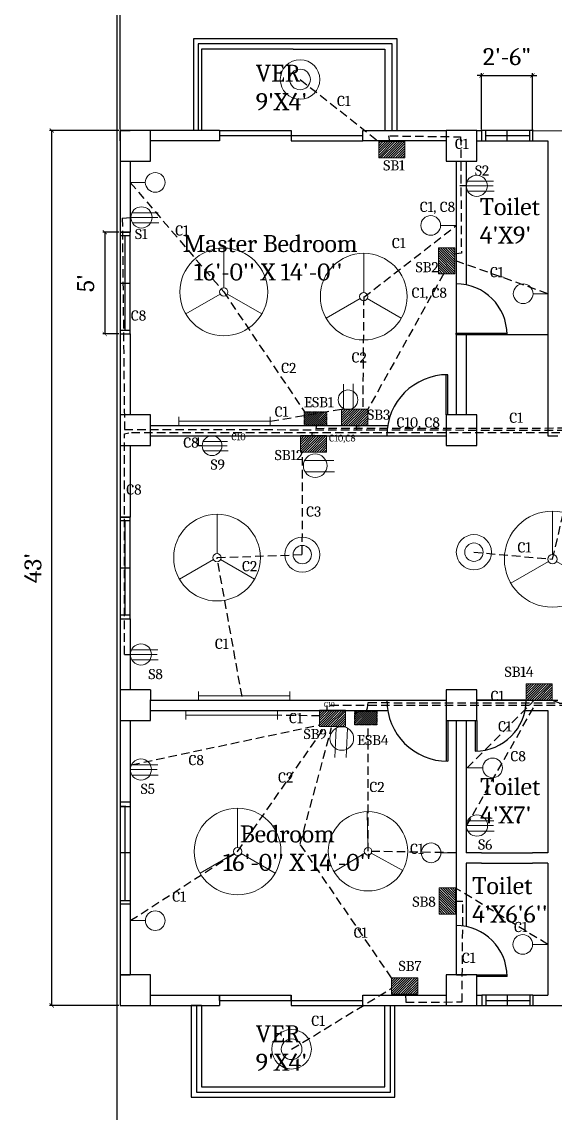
# Model space of a CAD drawing. Header units: inches. Extents: x -9560 to 22259, y -8480 to 5816.
# Drawn here: x 1516 to 1830, y 2246 to 2890 of the extents above; entities that cross this region are included whole.
import ezdxf

# ---------------------------------------------------------------- set-up
doc = ezdxf.new("R2010")
doc.units = ezdxf.units.IN
doc.header["$LTSCALE"] = 2
doc.linetypes.add('HIDDEN', pattern=[0.375, 0.25, -0.125])
for name, color, linetype, lineweight in [('Conduit', 102, 'HIDDEN', 30), ('Emergency', 20, 'HIDDEN', 30), ('FF', 160, 'Continuous', 0)]:
    doc.layers.add(name, color=color, linetype=linetype, lineweight=lineweight)
for name, color, linetype in [('Dimension', 254, 'Continuous'), ('Door', 132, 'Continuous'), ('FloorPlan', 2, 'Continuous'), ('Sliding Door', 6, 'Continuous'), ('Text', 1, 'Continuous'), ('Window', 90, 'Continuous')]:
    doc.layers.add(name, color=color, linetype=linetype)
doc.styles.get("Standard").update_dxf_attribs({"font": 'Cambria Math.ttf', "height": 10})
doc.dimstyles.new('ISO-25', dxfattribs={"dimscale": 0, "dimtxt": 10, "dimasz": 2.5, "dimexe": 1.25, "dimexo": 0.625, "dimgap": 14.63, "dimtad": 1, "dimdec": 0, "dimlunit": 4, "dimtxsty": 'Standard', "dimblk": 'ARCHTICK', "dimcen": 2.5, "dimadec": 0, "dimazin": 0, "dimtfac": 1, "dimtdec": 0, "dimtix": 1, "dimtmove": 2, "dimatfit": 0, "dimldrblk": 'ARCHTICK', "dimfxl": 1, "dimarcsym": 0})

# ---------------------------------------------------------------- blocks, each defined once
blk = doc.blocks.new('_ArchTick')
at = {"color": 0, "linetype": 'ByBlock', "const_width": 0.15}
blk.add_lwpolyline([(-0.5, -0.5), (0.5, 0.5)], dxfattribs=at)
blk = doc.blocks.new('*D4')
at = {"layer": 'Defpoints', "color": 0, "transparency": 16777216}
for p in [(1533.71, 2826), (1573.95, 2826), (1573.95, 2310)]:
    blk.add_point(p, dxfattribs=at)
at = {"layer": 'Dimension', "color": 0, "lineweight": -2, "transparency": 16777216}
for p, q in [((1573.32, 2826), (1532.46, 2826)), ((1533.71, 2310), (1533.71, 2826)), ((1573.32, 2310), (1532.46, 2310))]:
    blk.add_line(p, q, dxfattribs=at)
at = {"layer": 'Dimension', "color": 0, "lineweight": -2, "transparency": 16777216, "xscale": 2.5, "yscale": 2.5, "zscale": 2.5}
for p, rotation in [((1533.71, 2826), 90), ((1533.71, 2310), 270)]:
    blk.add_blockref('_ArchTick', p, dxfattribs=dict(at, rotation=rotation))
at = {"layer": 'Dimension', "color": 0, "transparency": 16777216, "insert": (1522.66, 2568), "char_height": 10, "attachment_point": 5, "rotation": 90}
blk.add_mtext("43'", dxfattribs=at)
blk = doc.blocks.new('*D5')
at = {"layer": 'Defpoints', "color": 0, "transparency": 16777216}
for p in [(2539.95, 2941.84), (1573.95, 2826), (2539.95, 2826)]:
    blk.add_point(p, dxfattribs=at)
at = {"layer": 'Dimension', "color": 0, "lineweight": -2, "transparency": 16777216}
for p, q in [((1573.95, 2826.62), (1573.95, 2943.09)), ((1573.95, 2941.84), (2539.95, 2941.84)), ((2539.95, 2826.62), (2539.95, 2943.09))]:
    blk.add_line(p, q, dxfattribs=at)
at = {"layer": 'Dimension', "color": 0, "lineweight": -2, "transparency": 16777216, "xscale": 2.5, "yscale": 2.5, "zscale": 2.5, "rotation": 180}
blk.add_blockref('_ArchTick', (1573.95, 2941.84), dxfattribs=at)
at = {"layer": 'Dimension', "color": 0, "lineweight": -2, "transparency": 16777216, "xscale": 2.5, "yscale": 2.5, "zscale": 2.5}
blk.add_blockref('_ArchTick', (2539.95, 2941.84), dxfattribs=at)
at = {"layer": 'Dimension', "color": 0, "transparency": 16777216, "insert": (2056.95, 2952.9), "char_height": 10, "attachment_point": 5}
blk.add_mtext('80\'-6"', dxfattribs=at)
blk = doc.blocks.new('*D6')
at = {"layer": 'Defpoints', "color": 0, "transparency": 16777216}
for p in [(1573.95, 2766), (1564.98, 2706), (1573.95, 2706)]:
    blk.add_point(p, dxfattribs=at)
at = {"layer": 'Dimension', "color": 0, "lineweight": -2, "transparency": 16777216}
for p, q in [((1573.32, 2766), (1563.73, 2766)), ((1564.98, 2766), (1564.98, 2706)), ((1573.32, 2706), (1563.73, 2706))]:
    blk.add_line(p, q, dxfattribs=at)
at = {"layer": 'Dimension', "color": 0, "lineweight": -2, "transparency": 16777216, "xscale": 2.5, "yscale": 2.5, "zscale": 2.5}
for p, rotation in [((1564.98, 2766), 90), ((1564.98, 2706), 270)]:
    blk.add_blockref('_ArchTick', p, dxfattribs=dict(at, rotation=rotation))
at = {"layer": 'Dimension', "color": 0, "transparency": 16777216, "insert": (1553.74, 2736), "char_height": 10, "attachment_point": 5, "rotation": 90}
blk.add_mtext("5'", dxfattribs=at)
blk = doc.blocks.new('*D7')
at = {"layer": 'Defpoints', "color": 0, "transparency": 16777216}
for p in [(1816.95, 2858.47), (1786.95, 2825.97), (1816.95, 2825.97)]:
    blk.add_point(p, dxfattribs=at)
at = {"layer": 'Dimension', "color": 0, "lineweight": -2, "transparency": 16777216}
for p, q in [((1786.95, 2858.47), (1784.45, 2858.47)), ((1786.95, 2826.59), (1786.95, 2859.72)), ((1786.95, 2858.47), (1816.95, 2858.47)), ((1816.95, 2826.59), (1816.95, 2859.72)), ((1816.95, 2858.47), (1819.45, 2858.47))]:
    blk.add_line(p, q, dxfattribs=at)
at = {"layer": 'Dimension', "color": 0, "lineweight": -2, "transparency": 16777216, "xscale": 2.5, "yscale": 2.5, "zscale": 2.5}
blk.add_blockref('_ArchTick', (1786.95, 2858.47), dxfattribs=at)
at = {"layer": 'Dimension', "color": 0, "lineweight": -2, "transparency": 16777216, "xscale": 2.5, "yscale": 2.5, "zscale": 2.5, "rotation": 180}
blk.add_blockref('_ArchTick', (1816.95, 2858.47), dxfattribs=at)
at = {"layer": 'Dimension', "color": 0, "transparency": 16777216, "insert": (1801.95, 2869.53), "char_height": 10, "attachment_point": 5}
blk.add_mtext('2\'-6"', dxfattribs=at)
blk = doc.blocks.new('*D17')
at = {"layer": 'Defpoints', "color": 0, "transparency": 16777216}
for p in [(2538.31, 2941.84), (2538.31, 2826), (1572.31, 1786.26)]:
    blk.add_point(p, dxfattribs=at)
at = {"layer": 'Dimension', "color": 0, "lineweight": -2, "transparency": 16777216}
for p, q in [((1572.31, 1786.89), (1572.31, 2943.09)), ((1572.31, 2941.84), (2538.31, 2941.84)), ((2538.31, 2826.63), (2538.31, 2943.09))]:
    blk.add_line(p, q, dxfattribs=at)
at = {"layer": 'Dimension', "color": 0, "lineweight": -2, "transparency": 16777216, "xscale": 2.5, "yscale": 2.5, "zscale": 2.5, "rotation": 180}
blk.add_blockref('_ArchTick', (1572.31, 2941.84), dxfattribs=at)
at = {"layer": 'Dimension', "color": 0, "lineweight": -2, "transparency": 16777216, "xscale": 2.5, "yscale": 2.5, "zscale": 2.5}
blk.add_blockref('_ArchTick', (2538.31, 2941.84), dxfattribs=at)
at = {"layer": 'Dimension', "color": 0, "transparency": 16777216, "insert": (2055.31, 2952.9), "char_height": 10, "attachment_point": 5}
blk.add_mtext('80\'-6"', dxfattribs=at)
blk = doc.blocks.new('ceiling_fan')
at = {"layer": 'FF'}
for p, q in [((18.44, 12.66), (18.44, 31.94)), ((16.69, 9.64), (0, 0)), ((20.19, 9.64), (36.88, 0))]:
    blk.add_line(p, q, dxfattribs=at)
for radius in [21.29, 2.02]:
    blk.add_circle((18.44, 10.65), radius, dxfattribs=at)
blk = doc.blocks.new('tube_light')
at = {"layer": 'FF'}
for p, q in [((0, 3), (0, 6)), ((0, 3), (64.25, 3)), ((0, 3), (0, 0)), ((64.25, 3), (64.25, 6)), ((64.25, 3), (64.25, 0))]:
    blk.add_line(p, q, dxfattribs=at)
blk = doc.blocks.new('threepinsocket')
for p, q in [((-45.7, 9), (-1.4, 9)), ((-43.9, 16.7), (-0.8, 16.7)), ((-43.2, 0), (0, 0))]:
    blk.add_line(p, q)
blk.add_circle((-28.3, 9), 17.4)
blk = doc.blocks.new('ceiling_light')
at = {"layer": 'FF'}
for radius in [15.52, 8.12]:
    blk.add_circle((0, 8.12), radius, dxfattribs=at)
blk = doc.blocks.new('hatch1')
h = blk.add_hatch()
h.set_pattern_fill('ANSI31', color=256, scale=20, style=0)
h.set_pattern_definition([(45, (-48.1155, 69.177), (-1.767767, 1.767767), [])])
h.paths.add_polyline_path([(38.5, 0), (38.5, 24.2), (0, 24.2), (0, 0)])
blk.add_lwpolyline([(0, 24.2), (38.5, 24.2), (38.5, 0), (0, 0)], close=True)
blk = doc.blocks.new('lintel_light')
blk.add_line((26.7, 0), (0, 0))
blk.add_circle((44.1, 0), 17.4)
blk = doc.blocks.new('switchboardsocket')
for p, q in [((-43.9, 16.7), (-0.8, 16.7)), ((-43.2, 0), (0, 0))]:
    blk.add_line(p, q)
blk.add_circle((-28.3, 9), 17.4)

msp = doc.modelspace()

# ---------------------------------------------------------------- linework, layer by layer
at = {"layer": 'Conduit', "lineweight": 25, "ltscale": 10}
for p, q in [((1680, 2856.09), (1726.38, 2819.51)), ((1732.17, 2822.83), (1732.68, 2819.39)), ((1732.84, 2822.82), (1774.62, 2822.31)), ((1774.62, 2822.31), (1775.05, 2753.64)), ((1777.58, 2793.39), (1774.16, 2793.39)), ((1575.29, 2774.24), (1580.32, 2774.73)), ((1575.29, 2774.3), (1576.56, 2649.74)), ((1717.54, 2727.65), (1772.28, 2770.08)), ((1775.05, 2753.64), (1770.61, 2753.15)), ((1764.66, 2741.59), (1719.58, 2660.87)), ((1717.53, 2728.05), (1716.9, 2661.65)), ((1662.49, 2654.52), (1704.53, 2661.7)), ((1713.02, 2651.99), (1713.28, 2649.28)), ((1576.56, 2649.74), (2007.64, 2648.94)), ((1576.67, 2647.15), (1579.07, 2647.72)), ((1576.67, 2516.99), (1576.67, 2647.15)), ((1576.67, 2647.15), (1576.67, 2647.15)), ((1870.66, 2647.72), (1579.07, 2647.72)), ((1620.17, 2639.97), (1620.17, 2647.72)), ((1686.95, 2647.72), (1686.99, 2646)), ((1622.45, 2639.97), (1620.17, 2639.97)), ((1681.33, 2575.86), (1681.5, 2636.37)), ((1631.09, 2574.11), (1681.33, 2575.86)), ((1645.85, 2492.17), (1631.09, 2574.11)), ((1576.67, 2516.99), (1579.95, 2516.99)), ((1957.79, 2486.84), (1695.64, 2486.83)), ((1695.79, 2486.81), (1695.87, 2483.82)), ((1778.08, 2415.88), (1818.26, 2486.79)), ((1778.48, 2450.1), (1817.98, 2489.94)), ((1828.59, 2490.06), (1837.51, 2486.84)), ((1691.75, 2480.73), (1666.65, 2481.12)), ((1580.59, 2451.9), (1691.75, 2475.51)), ((1643.21, 2400.76), (1694.69, 2474.2)), ((1680.05, 2405.04), (1698.61, 2473.87)), ((1733.98, 2326.25), (1680.05, 2405.04)), ((1825.95, 2346), (1771.6, 2379.25)), ((1772.24, 2371.57), (1776, 2371.57)), ((1775.49, 2312.05), (1776, 2371.57)), ((1742.18, 2316.67), (1742.27, 2311.96)), ((1742.27, 2311.96), (1775.49, 2312.05))]:
    msp.add_line(p, q, dxfattribs=at)
at = {"layer": 'Conduit', "linetype": 'HIDDEN', "lineweight": 25, "ltscale": 10}
for p, q in [((1825.95, 2729.75), (1770.86, 2749.47)), ((1580, 2360), (1643.21, 2400.76)), ((1675.05, 2284.14), (1733.98, 2320.21))]:
    msp.add_line(p, q, dxfattribs=at)
at = {"layer": 'Door'}
for p, q in [((1771.95, 2706.49), (1801.93, 2706.49)), ((1771.95, 2705.6), (1801.95, 2705.6)), ((1766.1, 2658.22), (1766.1, 2681.99)), ((1767.1, 2658.22), (1767.1, 2682)), ((1766.1, 2478.14), (1766.1, 2454.01)), ((1767.1, 2478.14), (1767.1, 2454)), ((1783.2, 2478.14), (1783.2, 2460)), ((1784.09, 2478.14), (1784.09, 2460.01)), ((1784.1, 2328), (1801.93, 2328)), ((1801.95, 2327.11), (1784.1, 2327.11))]:
    msp.add_line(p, q, dxfattribs=at)
for centre, radius, start, end in [((1771.95, 2705.6), 30, 0, 90), ((1767.1, 2646), 36, 90, 180), ((1767.1, 2490), 36, 180, 270), ((1783.2, 2490), 30, 270, 0), ((1771.95, 2327.11), 30, 0, 90)]:
    msp.add_arc(centre, radius, start, end, dxfattribs=at)
at = {"layer": 'Emergency', "color": 1, "lineweight": 25, "ltscale": 10}
for p, q in [((1579.95, 2795.39), (1635.07, 2730.78)), ((1635.07, 2730.78), (1682.67, 2660.08))]:
    msp.add_line(p, q, dxfattribs=at)
at = {"layer": 'Emergency', "lineweight": 25, "ltscale": 10}
for p, q in [((1689.61, 2651.99), (1689.28, 2650.35)), ((1689.28, 2650.35), (1876.04, 2650.62)), ((1828.73, 2573.2), (1843.79, 2636.68)), ((1782.43, 2577.31), (1828.73, 2573.2)), ((1719.22, 2483.76), (1719.68, 2485.43)), ((1719.68, 2485.43), (1720.24, 2488.59)), ((1720.24, 2488.59), (1904.69, 2488.22)), ((1720.05, 2400.91), (1720.14, 2475.13)), ((1771.95, 2400), (1720.05, 2400.91))]:
    msp.add_line(p, q, dxfattribs=at)
at = {"layer": 'FloorPlan'}
for p, q in [((1623.3, 2880), (1617.3, 2880)), ((1617.3, 2880), (1617.3, 2826)), ((1734.3, 2877.18), (1619.97, 2877.18)), ((1619.97, 2877.18), (1619.97, 2826)), ((1737.3, 2880), (1623.3, 2880)), ((1734.3, 2826), (1734.3, 2877.18)), ((1737.3, 2874), (1737.3, 2880)), ((1675.95, 2873.98), (1621.95, 2873.98)), ((1621.95, 2873.98), (1621.95, 2826)), ((1675.95, 2873.98), (1729.95, 2873.98)), ((1729.95, 2873.98), (1729.95, 2826)), ((1737.3, 2826), (1737.3, 2874)), ((1573.95, 2820), (1573.95, 2826)), ((1573.95, 2826), (1579.95, 2826)), ((1591.95, 2826), (1573.95, 2826)), ((1573.95, 2826), (1573.95, 2808)), ((1632.5, 2826), (1579.95, 2826)), ((1591.95, 2808), (1591.95, 2826)), ((1632.5, 2826), (1632.49, 2819.99)), ((1716.95, 2819.98), (1716.95, 2826)), ((1716.95, 2826), (1766.1, 2826)), ((1784.1, 2826), (1766.1, 2826)), ((1766.1, 2826), (1766.1, 2808)), ((1784.1, 2808), (1784.1, 2826)), ((1784.1, 2826), (1786.95, 2825.97)), ((1786.95, 2825.97), (1786.95, 2819.97)), ((1816.95, 2826.59), (1816.95, 2819.97)), ((1816.95, 2825.97), (1849.95, 2825.88)), ((1573.95, 2820), (1573.95, 2766)), ((1632.49, 2819.99), (1591.95, 2819.99)), ((1766.1, 2819.97), (1716.95, 2819.98)), ((1784.1, 2819.97), (1825.95, 2819.97)), ((1825.95, 2819.93), (1825.95, 2652)), ((1573.95, 2808), (1591.95, 2808)), ((1579.95, 2808), (1579.95, 2766)), ((1579.95, 2808), (1579.95, 2766)), ((1766.1, 2808), (1784.1, 2808)), ((1771.95, 2808), (1771.95, 2658.22)), ((1777.95, 2808), (1777.95, 2735)), ((1777.95, 2808), (1777.95, 2735)), ((1573.95, 2766), (1579.95, 2766)), ((1771.95, 2735.6), (1771.95, 2705.6)), ((1573.95, 2706), (1579.95, 2706)), ((1573.95, 2706), (1573.95, 2598)), ((1579.95, 2706), (1579.95, 2658.22)), ((1579.95, 2706), (1579.95, 2658.22)), ((1771.95, 2705.6), (1771.95, 2706.49)), ((1777.95, 2706.49), (1777.95, 2658.22)), ((1777.95, 2705.6), (1825.95, 2705.6)), ((1591.95, 2658.22), (1573.95, 2658.22)), ((1573.95, 2658.22), (1573.95, 2640.22)), ((1591.95, 2640.22), (1591.95, 2658.22)), ((1784.1, 2658.22), (1766.1, 2658.22)), ((1766.1, 2658.22), (1766.1, 2640.22)), ((1784.1, 2640.22), (1784.1, 2658.22)), ((1591.95, 2652), (1731.6, 2652)), ((1825.95, 2652), (1825.95, 2646)), ((1591.95, 2646), (1766.1, 2646)), ((1825.95, 2646), (1831.95, 2646)), ((1573.95, 2640.22), (1591.95, 2640.22)), ((1579.95, 2640.22), (1579.95, 2598)), ((1766.1, 2640.22), (1784.1, 2640.22)), ((1573.95, 2598), (1579.95, 2598)), ((1573.95, 2538), (1579.95, 2538)), ((1573.95, 2538), (1573.95, 2430)), ((1579.95, 2538), (1579.95, 2496.14)), ((1591.95, 2496.14), (1573.95, 2496.14)), ((1573.95, 2496.14), (1573.95, 2478.14)), ((1591.95, 2496.14), (1591.95, 2490.14)), ((1784.1, 2496.14), (1766.1, 2496.14)), ((1766.1, 2496.14), (1766.1, 2478.14)), ((1784.1, 2478.14), (1784.1, 2496.14)), ((1591.95, 2478.14), (1591.95, 2490.14)), ((1591.95, 2490), (1766.1, 2490)), ((1735.95, 2490), (1766.1, 2490)), ((1807.95, 2490), (1784.1, 2490)), ((1784.1, 2490), (1825.95, 2490)), ((1813.2, 2490), (1789.36, 2490)), ((1825.95, 2490), (1831.95, 2490)), ((1573.95, 2478.14), (1591.95, 2478.14)), ((1579.95, 2478.14), (1579.95, 2430)), ((1591.95, 2484), (1731.6, 2484)), ((1766.1, 2478.14), (1784.1, 2478.14)), ((1771.95, 2478.14), (1771.95, 2328)), ((1777.95, 2478.14), (1777.95, 2400)), ((1812.6, 2484), (1825.95, 2484)), ((1825.95, 2484), (1825.95, 2400)), ((1825.95, 2484), (1825.95, 2400)), ((1573.95, 2430), (1579.95, 2430)), ((1786.95, 2400), (1777.95, 2400)), ((1825.95, 2400), (1816.95, 2400)), ((1777.95, 2394), (1777.95, 2356.5)), ((1786.95, 2394), (1777.95, 2394)), ((1825.95, 2394), (1816.95, 2394)), ((1825.95, 2394), (1825.95, 2316)), ((1573.95, 2370), (1579.95, 2370)), ((1573.95, 2370), (1573.95, 2316)), ((1579.95, 2370), (1579.95, 2328)), ((1771.95, 2357.11), (1771.95, 2339.11)), ((1591.95, 2328), (1573.95, 2328)), ((1573.95, 2328), (1573.95, 2310)), ((1573.95, 2328), (1579.95, 2328)), ((1591.95, 2310), (1591.95, 2328)), ((1784.1, 2328), (1766.1, 2328)), ((1766.1, 2328), (1766.1, 2310)), ((1775.1, 2328), (1772.1, 2327.96)), ((1772.1, 2327.96), (1778.1, 2327.96)), ((1784.1, 2310), (1784.1, 2328)), ((1573.95, 2316), (1573.95, 2310)), ((1591.95, 2316), (1632.5, 2316)), ((1632.5, 2316), (1632.5, 2310)), ((1716.95, 2316), (1766.1, 2316)), ((1716.95, 2310), (1716.95, 2316)), ((1784.1, 2316), (1787.11, 2316)), ((1784.1, 2316), (1787.11, 2316)), ((1787.11, 2316), (1787.11, 2310)), ((1817.11, 2316), (1817.11, 2310)), ((1817.11, 2316), (1825.95, 2316)), ((1573.95, 2310), (1579.95, 2310)), ((1573.95, 2310), (1591.95, 2310)), ((1579.95, 2310), (1632.5, 2310)), ((1621.95, 2310), (1615.95, 2310)), ((1615.95, 2310), (1615.95, 2262)), ((1618.95, 2310), (1618.95, 2258.82)), ((1621.95, 2310), (1621.95, 2262)), ((1716.95, 2310), (1787.11, 2310)), ((1729.95, 2262), (1729.95, 2310)), ((1733.27, 2258.82), (1733.27, 2310)), ((1735.95, 2256), (1735.95, 2310)), ((1766.1, 2310), (1784.1, 2310)), ((1817.11, 2310), (2023.95, 2310)), ((1615.95, 2262), (1615.95, 2256)), ((1621.95, 2262), (1729.95, 2262)), ((1615.95, 2256), (1729.95, 2256)), ((1618.95, 2258.82), (1733.27, 2258.82)), ((1729.95, 2256), (1735.95, 2256))]:
    msp.add_line(p, q, dxfattribs=at)
at = {"layer": 'FloorPlan', "lineweight": 25, "ltscale": 10}
for p, q in [((1786.89, 2400.03), (1816.98, 2400.03)), ((1786.89, 2394), (1816.98, 2394))]:
    msp.add_line(p, q, dxfattribs=at)
at = {"layer": 'Sliding Door'}
for p, q in [((1632.5, 2826), (1674.72, 2826)), ((1632.5, 2826), (1632.5, 2823)), ((1674.72, 2826), (1674.72, 2823)), ((1632.5, 2823), (1716.95, 2823)), ((1674.72, 2823), (1674.72, 2819.98)), ((1674.72, 2819.98), (1716.95, 2819.98)), ((1716.95, 2819.98), (1716.95, 2822.99)), ((1632.5, 2313), (1632.5, 2316)), ((1632.5, 2316), (1674.72, 2316)), ((1632.5, 2313), (1716.95, 2313)), ((1674.72, 2313), (1674.72, 2316)), ((1674.72, 2316), (1674.72, 2310)), ((1674.72, 2310), (1716.95, 2310))]:
    msp.add_line(p, q, dxfattribs=at)
at = {"layer": 'Window'}
for p, q in [((1816.95, 2825.97), (1786.95, 2825.97)), ((1786.95, 2825.97), (1786.95, 2819.97)), ((1789.24, 2825.97), (1789.24, 2819.97)), ((1801.95, 2819.97), (1801.95, 2825.97)), ((1815.2, 2825.97), (1815.2, 2819.97)), ((1816.95, 2825.97), (1816.95, 2819.97)), ((1786.95, 2819.97), (1816.95, 2819.97)), ((1789.24, 2822.97), (1815.2, 2822.97)), ((1579.95, 2766), (1573.95, 2766)), ((1573.95, 2766), (1573.95, 2706)), ((1573.95, 2764), (1579.95, 2764)), ((1576.95, 2708.3), (1576.95, 2764)), ((1579.95, 2706), (1579.95, 2766)), ((1573.95, 2736), (1579.95, 2736)), ((1573.95, 2708.3), (1579.95, 2708.3)), ((1573.95, 2706), (1579.95, 2706)), ((1579.95, 2598), (1573.95, 2598)), ((1573.95, 2598), (1573.95, 2538)), ((1573.95, 2596), (1579.95, 2596)), ((1576.95, 2540.3), (1576.95, 2596)), ((1579.95, 2538), (1579.95, 2598)), ((1573.95, 2568), (1579.95, 2568)), ((1573.95, 2540.3), (1579.95, 2540.3)), ((1573.95, 2538), (1579.95, 2538)), ((1573.95, 2430), (1579.95, 2430)), ((1573.95, 2430), (1573.95, 2370)), ((1577.34, 2427.38), (1573.95, 2427.38)), ((1573.95, 2427.38), (1579.95, 2427.38)), ((1576.95, 2371.87), (1576.95, 2427.38)), ((1579.95, 2430), (1579.95, 2370)), ((1579.95, 2400), (1573.95, 2400)), ((1573.95, 2371.87), (1577.34, 2371.87)), ((1573.95, 2371.87), (1579.95, 2371.87)), ((1573.95, 2370), (1579.95, 2370)), ((1577.34, 2371.87), (1579.95, 2371.87)), ((1817.11, 2316), (1787.11, 2316)), ((1787.11, 2316), (1787.11, 2310)), ((1789.41, 2316), (1789.41, 2310)), ((1789.41, 2313), (1815.36, 2313)), ((1802.11, 2316), (1802.11, 2310)), ((1815.36, 2316), (1815.36, 2310)), ((1817.11, 2316), (1817.11, 2310)), ((1787.11, 2310), (1817.11, 2310)), ((1787.11, 2310), (1817.11, 2310))]:
    msp.add_line(p, q, dxfattribs=at)

# ---------------------------------------------------------------- block references
at = {"layer": 'Emergency', "color": 1, "lineweight": 25, "ltscale": 10, "xscale": 0.3333333333332575, "yscale": 0.3333333333332575, "zscale": 12}
for p in [(1682.67, 2652), (1712.36, 2475.55)]:
    msp.add_blockref('hatch1', p, dxfattribs=at)
at = {"layer": 'FF'}
for name, p, xscale, yscale, zscale in [('ceiling_light', (1680, 2850), 0.75, 0.75, 12), ('hatch1', (1726.38, 2809.81), 0.4000000000000909, 0.4000000000000909, 12), ('lintel_light', (1579.95, 2795.39), 0.3333333333333339, 0.3333333333333339, 12), ('threepinsocket', (1794.34, 2790.14), 0.36, 0.36, 0.36), ('threepinsocket', (1596.78, 2771.49), 0.3599999999999, 0.3599999999999, 0.3599999999999), ('ceiling_fan', (1612.67, 2717.84), 1.215000000000032, 1.215000000000032, 1.215000000000032), ('hatch1', (1704.53, 2652), 0.4000000000000004, 0.4000000000000004, 12), ('threepinsocket', (1637.58, 2637.1), 0.3333333333333333, 0.3333333333333333, 12), ('hatch1', (1680.24, 2636.35), 0.4, 0.4, 12), ('switchboardsocket', (1700.25, 2624.71), 0.4000000000000909, 0.4000000000000909, 12), ('ceiling_fan', (1804.19, 2559.03), 1.330999999999989, 1.330999999999989, 1.330999999999989), ('ceiling_light', (1782.43, 2571.9), 0.6666666666666666, 0.6666666666666666, 12), ('ceiling_light', (1681.33, 2570.45), 0.6666666666669698, 0.6666666666669698, 8), ('threepinsocket', (1596.41, 2513.74), 0.3599999999999, 0.3599999999999, 0.3599999999999), ('hatch1', (1813.2, 2490.06), 0.4, 0.4, 12), ('hatch1', (1691.42, 2474.53), 0.4, 0.4, 12), ('threepinsocket', (1596.41, 2445.9), 0.3599999999999, 0.3599999999999, 0.3599999999999), ('lintel_light', (1778.71, 2450.1), 0.3333333333333333, 0.3333333333333333, 12), ('threepinsocket', (1794.41, 2412.83), 0.3599999999999, 0.3599999999999, 0.3599999999999), ('lintel_light', (1580, 2360), 0.3333333333333333, 0.3333333333333333, 12), ('hatch1', (1733.98, 2316.56), 0.4000000000000909, 0.4000000000000909, 12), ('ceiling_light', (1675.05, 2278.05), 0.75, 0.75, 12)]:
    msp.add_blockref(name, p, dxfattribs=dict(at, xscale=xscale, yscale=yscale, zscale=zscale))
for name, p, xscale, yscale, zscale, rotation in [('lintel_light', (1771.69, 2770), 0.3333333333333333, 0.3333333333333333, 12, 180), ('hatch1', (1771.18, 2741.43), 0.4, 0.4, 12, 90), ('lintel_light', (1826.17, 2729.75), 0.3333333333334849, 0.3333333333334849, 12, 180), ('switchboardsocket', (1711.26, 2676.64), 0.3333333333333333, 0.3333333333333333, 12, 90), ('switchboardsocket', (1700.57, 2456.25), 0.3999999999997018, 0.3999999999997018, 12, 267.7679585185518), ('ceiling_fan', (1700, 2388.81), 1.099999999999991, 1.099999999999991, 1.099999999999991, 1.099999999999918), ('lintel_light', (1771.95, 2400), 0.3333333333333333, 0.3333333333333333, 12, 180), ('hatch1', (1771.6, 2363.86), 0.4, 0.4, 12, 90), ('lintel_light', (1825.95, 2346), 0.3333333333333333, 0.3333333333333333, 12, 180)]:
    msp.add_blockref(name, p, dxfattribs=dict(at, xscale=xscale, yscale=yscale, zscale=zscale, rotation=rotation))
at = {"layer": 'FF', "xscale": 0.02777777777777778, "yscale": 0.02777777777777778}
msp.add_blockref('_ArchTick', (1580, 2360), dxfattribs=at)
at = {"layer": 'FloorPlan'}
for name, p, xscale, yscale, zscale in [('ceiling_fan', (1695.4, 2715.27), 1.200000000000045, 1.200000000000045, 1.200000000000045), ('tube_light', (1608.52, 2652), 0.8399999999999181, 0.8399999999999181, 0.8399999999999181), ('ceiling_fan', (1608.97, 2561.33), 1.200000000000045, 1.200000000000045, 1.200000000000045), ('ceiling_fan', (1621.08, 2387.98), 1.200000000000045, 1.200000000000045, 1.200000000000045)]:
    msp.add_blockref(name, p, dxfattribs=dict(at, xscale=xscale, yscale=yscale, zscale=zscale))
at = {"layer": 'FloorPlan', "xscale": 0.8400000000001455, "yscale": 0.8400000000001455, "zscale": 0.8400000000001455, "rotation": 180}
for p in [(1674.06, 2495.1), (1666.65, 2483.64)]:
    msp.add_blockref('tube_light', p, dxfattribs=at)

# ---------------------------------------------------------------- texts
at = {"layer": 'Conduit', "insert": (1653.91, 2864.79), "char_height": 10.048, "width": 870.4995, "attachment_point": 1}
msp.add_mtext("VER\\P9'X4'", dxfattribs=at)
at = {"layer": 'Conduit', "linetype": 'HIDDEN', "lineweight": 25, "ltscale": 10, "width": 109.712, "attachment_point": 1}
for s, insert, char_height in [('C1', (1701.78, 2846.42), 6), ('C1', (1771.27, 2821.13), 6), ('C1, C8', (1750.59, 2783.97), 6), ('C1', (1734.14, 2762.63), 6), ('C1', (1791.92, 2745.46), 6), ('C1, C8', (1745.75, 2733.36), 6), ('C8', (1580.32, 2719.88), 6), ('C2', (1710.42, 2695.17), 6), ('C1', (1665.09, 2663.2), 6), ('C10, C8', (1736.92, 2656.83), 6), ('C10', (1639.54, 2647.34), 4), ('C10,C8', (1697.05, 2646.59), 4), ('C8', (1611.24, 2644.96), 6), ('C8', (1577.61, 2617.28), 6), ('C3', (1683.59, 2604.29), 6), ('C2', (1645.85, 2572.08), 6), ('C1', (1629.86, 2526.29), 6), ('C1', (1673.53, 2482.47), 6), ('C1', (1796.72, 2477.61), 6), ('C8', (1803.98, 2460), 6), ('C8', (1614.32, 2457.71), 6), ('C2', (1667.07, 2447.45), 6), ('C1', (1604.72, 2377.19), 6), ('C1', (1711.64, 2355.95), 6), ('C1', (1806.11, 2359.25), 6), ('C1', (1775.35, 2341.11), 6), ('C1', (1686.67, 2303.96), 6)]:
    msp.add_mtext(s, dxfattribs=dict(at, insert=insert, char_height=char_height))
at = {"layer": 'Conduit', "lineweight": 25, "ltscale": 10, "width": 3.1312, "attachment_point": 1}
for s, insert, char_height in [('\\pt0.2498;C8', (1687.26, 2647.23), 1), ('\\pt0.2498;C10', (1713.57, 2651.48), 1), ('\\pt0.7494;C10', (1694.15, 2488.98), 3)]:
    msp.add_mtext(s, dxfattribs=dict(at, insert=insert, char_height=char_height))
at = {"layer": 'Emergency', "lineweight": 25, "ltscale": 10, "char_height": 6, "attachment_point": 1}
for s, insert in [('C1', (1606.48, 2770.04)), ('C2', (1668.91, 2688.99)), ('C1', (1803.33, 2659.61)), ('C1', (1808.14, 2583.15)), ('C1', (1792.31, 2495.54)), ('C2', (1720.89, 2441.85)), ('C1', (1744.84, 2405.38))]:
    msp.add_mtext(s, dxfattribs=dict(at, insert=insert))
at = {"layer": 'Emergency', "lineweight": 25, "ltscale": 10, "char_height": 6, "width": 6.7143, "attachment_point": 1}
for s, insert in [('ESB1', (1682.29, 2668.75)), ('ESB4', (1713.5, 2469.51))]:
    msp.add_mtext(s, dxfattribs=dict(at, insert=insert))
at = {"layer": 'FF', "lineweight": 25, "ltscale": 10, "char_height": 6, "attachment_point": 1}
for s, insert, width in [('SB1', (1729.07, 2808.43), 2.2641), ('S2', (1783.1, 2805.4), 3.1756), ('S1', (1582.78, 2767.96), 2.2641), ('SB2', (1748.12, 2748.4), 2.2641), ('SB3', (1719.6, 2661.43), 2.2641), ('SB12', (1665.12, 2637.6), 2.2641), ('S9', (1627.3, 2632), 2.2641), ('S8', (1590.69, 2508.42), 2.2641), ('SB14', (1800.56, 2509.79), 2.2641), ('SB9', (1682.14, 2473.09), 2.2641), ('S5', (1586.13, 2440.74), 2.2641), ('S6', (1784.99, 2407.93), 2.2641), ('SB8', (1746.3, 2374.19), 2.2641), ('SB7', (1738.11, 2336.29), 2.2641)]:
    msp.add_mtext(s, dxfattribs=dict(at, insert=insert, width=width))
at = {"layer": 'Text', "attachment_point": 1}
for s, insert, char_height, width in [("Toilet\\P4'X9'", (1785.91, 2786.13), 10.048, 36.2029), ("Master Bedroom\\P  16'-0'' X 14'-0''", (1610.85, 2764.36), 10.0479, 105.4166), ("Toilet\\P4'X7'", (1786.13, 2444.14), 10.048, 870.4995), ("   Bedroom\\P16'-0'' X 14'-0''", (1634.65, 2416.17), 10.0479, 511.0991), ("Toilet\\P4'X6'6''", (1781.47, 2385.7), 10.048, 870.4995), ("VER\\P9'X4'", (1653.91, 2298.3), 10.048, 870.4995)]:
    msp.add_mtext(s, dxfattribs=dict(at, insert=insert, char_height=char_height, width=width))

# ---------------------------------------------------------------- dimensions: what is measured, and where the dimension line sits
at = {"layer": 'Dimension'}
for base, p1, p2, override, picture, middle in [((2538.31, 2941.84), (1572.31, 1786.26), (2538.31, 2826), {"dimscale": 1, "dimtxt": 24, "dimgap": 6}, '*D17', (2055.31, 2952.9)), ((2539.95, 2941.84), (1573.95, 2826), (2539.95, 2826), {"dimscale": 1, "dimtxt": 24, "dimgap": 6}, '*D5', (2056.95, 2952.9)), ((1816.95, 2858.47), (1786.95, 2825.97), (1816.95, 2825.97), {"dimscale": 1, "dimtxt": 18, "dimgap": 6}, '*D7', (1801.95, 2869.53))]:
    dim = msp.add_linear_dim(base=base, p1=p1, p2=p2, dimstyle='ISO-25', override=override, dxfattribs=at)
    dim.commit()
    dim.dimension.update_dxf_attribs({"geometry": picture, "text_midpoint": middle})
for base, p1, p2, override, picture, middle in [((1533.71, 2826), (1573.95, 2310), (1573.95, 2826), {"dimscale": 1, "dimtxt": 24, "dimgap": 6}, '*D4', (1522.66, 2568)), ((1564.98, 2706), (1573.95, 2766), (1573.95, 2706), {"dimscale": 1, "dimtxt": 18, "dimgap": 6}, '*D6', (1553.74, 2736))]:
    dim = msp.add_linear_dim(base=base, p1=p1, p2=p2, angle=90, dimstyle='ISO-25', override=override, dxfattribs=at)
    dim.commit()
    dim.dimension.update_dxf_attribs({"geometry": picture, "text_midpoint": middle})

doc.saveas('drawing.dxf')
